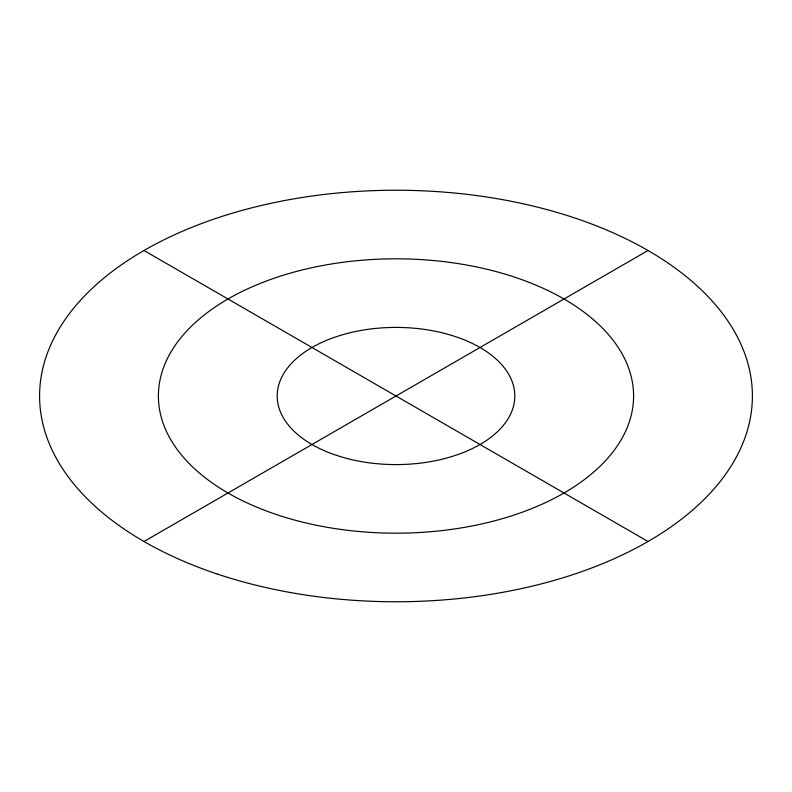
<?xml version="1.0" encoding="UTF-8"?>
<svg xmlns="http://www.w3.org/2000/svg" width="792" height="792" viewBox="0 0 792 792"><rect width="100%" height="100%" fill="white"/><g stroke="black" fill="none" stroke-linecap="round" stroke-linejoin="round"><path stroke-width="1.19" d="M143.986 541.5L648.014 250.5M143.986 250.5L648.014 541.5M227.987 493A237.6 137.174 0 0 0 625.502 431.501A237.6 137.174 0 0 0 334.501 263.498A237.6 137.174 0 0 0 227.987 493M336.6 455.4A118.8 68.587 0 0 0 514.8 396A118.8 68.587 0 0 0 336.6 336.6A118.8 68.587 0 0 0 336.6 455.4M217.8 574.2A356.4 205.762 0 0 0 752.4 396A356.4 205.762 0 0 0 217.8 217.8A356.4 205.762 0 0 0 217.8 574.2"/></g></svg>
